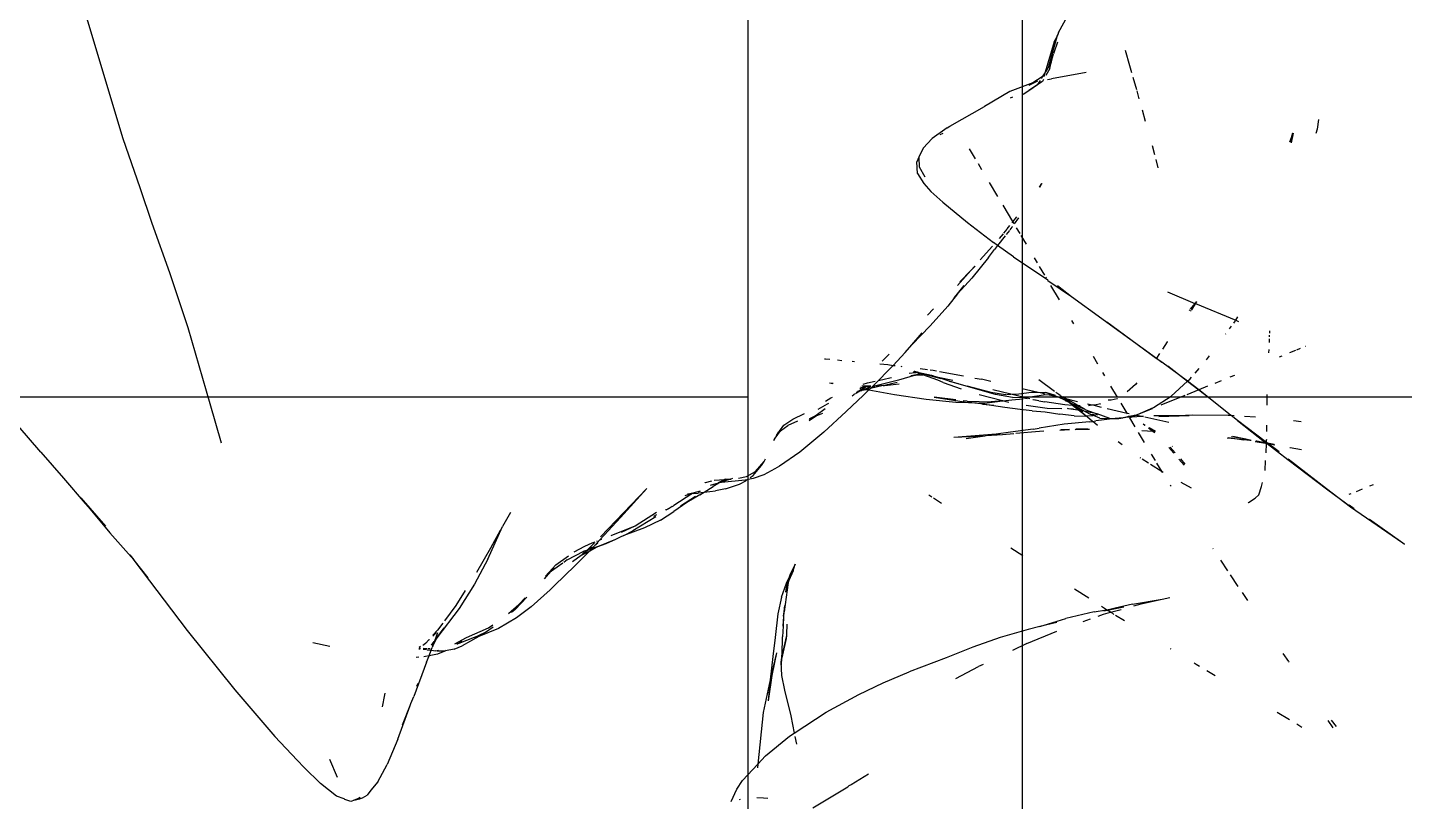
# Model space of a CAD drawing. Header units: millimetres. Extents: x -12551121 to 353735, y 112272 to 285506.
# Drawn here: x 99886.2 to 100136.7, y 177864 to 178004.7 of the extents above; entities that cross this region are included whole.
import ezdxf

# ---------------------------------------------------------------- set-up
doc = ezdxf.new("R2010")
doc.units = ezdxf.units.MM
doc.header["$MEASUREMENT"] = 0
doc.layers.add('+AT9-HATCH', color=8, linetype='Continuous')
doc.layers.add('+AT9_Hardscape', color=1, linetype='Continuous')

# ---------------------------------------------------------------- blocks, each defined once
blk = doc.blocks.new('cabana')
at = {"layer": '+AT9_Hardscape', "color": 1}
for p, q in [((-37.59, 842.04), (-32.03, 845.07)), ((-37.59, 842.04), (-43.07, 839)), ((-43.07, 839), (-48.39, 836.07)), ((-49.19, 835.61), (-54.52, 832.77)), ((-47.24, 836.64), (-53.19, 833.27)), ((-49.19, 835.61), (-53.19, 833.27)), ((-48.39, 836.07), (-49.19, 835.61)), ((-47.24, 836.64), (-48.39, 836.07)), ((-60.2, 829.52), (-54.52, 832.77)), ((-60.28, 829.48), (-74.79, 822.63)), ((-60.28, 829.48), (-63.97, 827.67)), ((-60.28, 829.48), (-60.2, 829.52)), ((-59.2, 830), (-60.2, 829.52)), ((-74.79, 822.63), (-87.16, 816.35)), ((42.22, 818), (15.18, 815.68)), ((-87.16, 816.35), (-96.96, 810.97)), ((5.79, 814.54), (-0.99, 813.69)), ((15.18, 815.68), (5.79, 814.54)), ((-10.44, 812.42), (-20.93, 811.22)), ((-0.99, 813.69), (-10.44, 812.42)), ((-96.96, 810.97), (-102, 807.91)), ((-35.28, 810.1), (-42.69, 809.57)), ((-28.05, 810.67), (-35.28, 810.1)), ((-20.93, 811.22), (-28.05, 810.67)), ((-107, 804.62), (-103.57, 806.93)), ((-102, 807.91), (-103.57, 806.93)), ((-109.89, 802.26), (-107, 804.62)), ((-110.66, 801.01), (-109.89, 802.26)), ((-103.04, 802.09), (-106.51, 801.39)), ((-111.34, 799.87), (-110.77, 800.89)), ((-111.25, 799.2), (-111.34, 799.87)), ((-111.25, 799.2), (-111.22, 799.33)), ((-111.22, 799.33), (-110.98, 798.07)), ((-110.77, 800.89), (-110.66, 801.01)), ((-83.02, 797.84), (-81.7, 800.75)), ((-82.98, 797.82), (-81.7, 800.75)), ((-111.28, 799.08), (-111.25, 799.2)), ((-111.25, 798.41), (-111.28, 799.08)), ((-111.17, 798.62), (-111.25, 799.2)), ((-111.25, 798.41), (-111.12, 797.67)), ((-110.98, 798.07), (-111.17, 798.62)), ((-111.12, 797.67), (-110.87, 796.78)), ((-110.12, 795.89), (-110.87, 796.78)), ((-108.87, 794.32), (-110.12, 795.89)), ((-108.87, 794.32), (-106.13, 792.04)), ((-102.01, 789.16), (-106.13, 792.04)), ((-95.73, 790.71), (-93.65, 789.88)), ((-93.65, 789.88), (-93.38, 789.74)), ((-102.01, 789.16), (-96.52, 785.76)), ((-99.65, 787.85), (-96.52, 785.76)), ((-96.52, 785.76), (-96.18, 785.55)), ((-96.18, 785.55), (-95.04, 784.77)), ((-89.39, 781.18), (-95.04, 784.77)), ((-93.3, 783.8), (-92.82, 783.48)), ((-88.23, 782.38), (-88.18, 782.89)), ((-86.71, 782.07), (-86.79, 781.83)), ((-86.62, 782.02), (-86.68, 781.78)), ((-86.41, 781.68), (-86.49, 781.95)), ((-89.39, 781.18), (-88.38, 780.5)), ((-88.38, 780.5), (-88.36, 781.17)), ((-88.38, 778.92), (-88.38, 780.5)), ((-88.38, 780.5), (-87.44, 779.92)), ((-88.36, 781.17), (-88.33, 781.45)), ((-87.44, 779.92), (-87.71, 779.1)), ((-87.2, 780.63), (-87.44, 779.92)), ((-87.44, 779.92), (-87, 779.68)), ((-86.98, 781.29), (-87.15, 780.76)), ((-86.99, 780.48), (-87.09, 780.02)), ((-86.73, 779.48), (-87, 779.68)), ((-86.8, 781.28), (-86.95, 780.65)), ((-85.63, 778.62), (-86.73, 779.48)), ((-86.73, 779.48), (-86.01, 779.05)), ((-86.57, 779.7), (-86.01, 779.05)), ((-86.2, 781.03), (-86.27, 781.25)), ((-86, 780.61), (-86.2, 781.03)), ((-85.55, 780), (-86, 780.61)), ((-85.51, 779.87), (-85.55, 780)), ((-85.51, 779.87), (-85.42, 779.82)), ((-88.1, 777.52), (-88.38, 778.92)), ((-88.13, 775.81), (-88.07, 777.42)), ((-88.1, 777.52), (-88.06, 777.81)), ((-88.07, 777.42), (-88.1, 777.52)), ((-88.02, 777.25), (-88.07, 777.42)), ((-88.06, 777.81), (-87.82, 778.91)), ((-87.82, 778.91), (-87.71, 779.1)), ((-87.71, 779.1), (-87.7, 778.64)), ((-86.01, 779.05), (-85.94, 779.01)), ((-85.94, 779.01), (-85.89, 778.95)), ((-85.89, 778.95), (-84.53, 778.1)), ((-85.89, 778.95), (-85.63, 778.62)), ((-85.45, 778.47), (-85.63, 778.62)), ((-85.45, 778.47), (-83.92, 776.79)), ((-81.05, 773.36), (-85.45, 778.47)), ((-85, 779.12), (-85.03, 779.13)), ((-84.51, 778.34), (-85, 779.12)), ((-84.13, 778.05), (-84.86, 779.05)), ((-83.08, 776.87), (-84.13, 778.05)), ((-88.13, 775.81), (-87.83, 774.24)), ((-86.79, 770.94), (-87.83, 774.24)), ((-87.28, 774.88), (-87.38, 775.13)), ((-87.26, 774.75), (-87.28, 774.88)), ((-87.05, 774.07), (-87.26, 774.75)), ((-86.81, 771.82), (-87.26, 774.75)), ((-87.21, 775.47), (-86.48, 773.13)), ((-80.42, 773.88), (-82.71, 776.45)), ((-86.81, 771.82), (-86.24, 769.6)), ((-86.48, 773.13), (-85.61, 768.91)), ((-77.29, 769.72), (-81.05, 773.36)), ((-78.07, 771.61), (-80.42, 773.88)), ((-86.12, 767.13), (-86.79, 770.94)), ((-86.24, 769.6), (-85.63, 768.02)), ((-73.34, 766.44), (-77.29, 769.72)), ((-84.88, 763.53), (-86.12, 767.13)), ((-85.61, 768.91), (-85.25, 767.98)), ((-71.5, 765.57), (-75.3, 768.93)), ((-83.79, 764.76), (-82.6, 762.6)), ((-83.32, 763.43), (-83.74, 764.23)), ((-73.34, 766.44), (-68.12, 762.61)), ((-68.7, 763.14), (-71.5, 765.57)), ((-83.46, 760.51), (-84.88, 763.53)), ((-83.32, 763.43), (-81.56, 760.88)), ((-82.6, 762.6), (-81.64, 761.23)), ((-68.68, 763.12), (-68.7, 763.14)), ((-68.07, 762.58), (-68.12, 762.61)), ((-65.89, 760.66), (-68.07, 762.58)), ((-81.15, 756.5), (-83.46, 760.51)), ((-78.95, 757.1), (-77.94, 755.67)), ((-78.53, 756.82), (-76.9, 754.51)), ((-80.61, 755.64), (-81.15, 756.5)), ((-77.74, 751.12), (-80.61, 755.64)), ((-77.94, 755.67), (-77.89, 755.57)), ((-77.89, 755.57), (-77.45, 754.93)), ((-76.85, 753.23), (-77.89, 755.57)), ((-76.9, 754.51), (-75.76, 751.97)), ((-76.45, 752.35), (-76.77, 753.04)), ((-76.45, 752.35), (-75.55, 749.05)), ((-75.71, 748.04), (-77.74, 751.12)), ((-76.19, 749.67), (-77.03, 751.46)), ((-76.17, 749.6), (-76.19, 749.67)), ((-75.98, 749.32), (-76.17, 749.6)), ((-76.17, 749.6), (-75.71, 748.04)), ((-75.49, 748.5), (-75.98, 749.32)), ((-75.43, 748.01), (-75.98, 749.32)), ((-75.29, 750.79), (-74.7, 748.66)), ((-75.71, 748.04), (-75.26, 746.5)), ((-75.38, 747.53), (-75.71, 748.04)), ((-75.49, 748.5), (-75.55, 749.05)), ((-74.46, 746.81), (-75.49, 748.5)), ((-75.43, 748.01), (-75.49, 748.5)), ((-75.12, 747.33), (-75.43, 748.01)), ((-75.38, 747.53), (-75.43, 748.01)), ((-75.34, 747.47), (-75.38, 747.53)), ((-75.26, 746.5), (-75.34, 747.47)), ((-74.92, 746.88), (-75.34, 747.47)), ((-74.64, 746.27), (-74.92, 746.88)), ((-74.12, 745.76), (-74.92, 746.88)), ((-74.7, 748.66), (-74.38, 747.25)), ((-74.38, 747.25), (-74.28, 746.66)), ((-75.25, 746.45), (-75.26, 746.5)), ((-74.61, 742.96), (-75.25, 746.45)), ((-75.07, 744.87), (-75.25, 746.45)), ((-74.61, 742.96), (-75.07, 744.87)), ((-74.22, 746.34), (-74.2, 746.21)), ((-74.12, 745.76), (-74.06, 745.4)), ((-70.93, 741.27), (-74.12, 745.76)), ((-66.74, 735.46), (-73.62, 745.53)), ((-74.39, 742.06), (-74.61, 742.96)), ((-74.25, 741.35), (-74.39, 742.06)), ((-73.74, 743.56), (-72.92, 738.92)), ((-73.56, 741.65), (-72.92, 738.92)), ((-73.66, 737.35), (-74.25, 741.35)), ((-74.25, 741.35), (-73.77, 739.57)), ((-72.09, 734.92), (-73.77, 739.57)), ((-66.74, 735.46), (-70.93, 741.27)), ((-72.87, 734.25), (-73.66, 737.35)), ((-72.92, 738.92), (-71.32, 734.64)), ((-72.87, 734.25), (-71.85, 731.56)), ((-71.76, 734.71), (-71.94, 735.34)), ((-125.61, 732.14), (-123.61, 730.69)), ((-71.24, 732.84), (-71.25, 732.94)), ((-71.24, 732.84), (-70.91, 731.65)), ((-70.91, 731.65), (-71.2, 732.46)), ((-70.91, 731.65), (-70.83, 731.35)), ((-125.57, 730.5), (-125.58, 730.65)), ((-123.61, 730.69), (-122.27, 729.36)), ((-119.97, 726.04), (-122.27, 729.36)), ((-70.73, 728.87), (-71.85, 731.56)), ((-69.99, 727.11), (-71.13, 730.12)), ((-70.73, 728.87), (-71.13, 730.12)), ((-70.79, 731.33), (-70.83, 731.35)), ((-69.35, 727.65), (-70.79, 731.33)), ((-126.21, 726.31), (-125.91, 727.48)), ((-69.87, 726.28), (-70.73, 728.87)), ((-69.99, 727.11), (-70.73, 728.87)), ((-69.39, 727.34), (-69.46, 726.52)), ((-69.41, 728.91), (-69.32, 727.88)), ((-69.39, 727.34), (-69.32, 727.57)), ((-69.32, 727.88), (-69.35, 727.65)), ((-69.32, 727.57), (-69.35, 727.65)), ((-69.32, 727.88), (-69.25, 728.44)), ((-69.32, 727.57), (-69.28, 727.48)), ((-69.21, 726.09), (-69.28, 727.48)), ((-69.2, 728.31), (-69.21, 726.09)), ((-126.44, 725.55), (-126.21, 726.31)), ((-119.97, 726.04), (-120.6, 726.24)), ((-118.77, 724.32), (-119.97, 726.04)), ((-110.94, 723.13), (-119.97, 726.04)), ((-118.77, 724.32), (-116.17, 719.35)), ((-69.87, 726.28), (-69.55, 725.43)), ((-69.55, 725.43), (-69.72, 723.35)), ((-69.46, 726.48), (-69.55, 725.43)), ((-69.55, 725.43), (-68.85, 723.61)), ((-67.87, 724.93), (-67.87, 724.86)), ((-67.86, 724.78), (-67.79, 723.62)), ((-105.4, 720.64), (-110.94, 723.13)), ((-104.68, 720.19), (-109.06, 721.81)), ((-105.4, 720.64), (-109.06, 721.81)), ((-69.75, 721.51), (-69.72, 723.35)), ((-68.95, 717.64), (-68.43, 721.95)), ((-68.46, 722.43), (-68.85, 723.61)), ((-68.43, 722.58), (-68.56, 724.06)), ((-68.46, 722.43), (-68.42, 722.54)), ((-68.39, 722.24), (-68.46, 722.43)), ((-68.42, 722.54), (-68.43, 722.58)), ((-68.43, 721.95), (-68.39, 722.24)), ((-68.05, 721.23), (-68.42, 722.54)), ((-68.05, 721.23), (-68.39, 722.24)), ((-68.2, 720.2), (-68.39, 722.24)), ((-67.77, 723.18), (-68.05, 721.23)), ((-116.17, 719.35), (-115.78, 718.37)), ((-104.41, 720.19), (-105.4, 720.64)), ((-101.36, 719.34), (-105.4, 720.64)), ((-100.84, 718.51), (-104.68, 720.19)), ((-100.84, 718.51), (-104.41, 720.19)), ((-98.04, 718.21), (-101.36, 719.34)), ((-69.75, 721.51), (-69.45, 718.79)), ((-68.2, 720.2), (-68.21, 720.16)), ((-68.17, 719.85), (-68.21, 720.16)), ((-68.03, 721.15), (-68.2, 720.2)), ((-68.03, 721.15), (-68.05, 721.23)), ((-129.8, 717.85), (-127.32, 710.84)), ((-116.38, 718.38), (-117.81, 718.4)), ((-115.78, 718.37), (-115.88, 718.38)), ((-112.56, 718.33), (-115.78, 718.37)), ((-115.78, 718.37), (-113.24, 711.91)), ((-107.76, 718.49), (-112.56, 718.33)), ((-105.05, 718.49), (-107.76, 718.49)), ((-102.59, 718.09), (-105.05, 718.49)), ((-103.14, 718.09), (-101.9, 717.77)), ((-102.26, 717.98), (-102.59, 718.09)), ((-101.45, 717.66), (-102.26, 717.98)), ((-101.9, 717.77), (-102.26, 717.98)), ((-98.66, 716.28), (-101.9, 717.77)), ((-101.9, 717.77), (-101.45, 717.66)), ((-101.35, 717.61), (-101.45, 717.66)), ((-98.12, 716.13), (-101.35, 717.61)), ((-101.35, 717.61), (-98.19, 716.85)), ((-96.33, 716.32), (-98.19, 716.85)), ((-93.93, 716.85), (-98.04, 718.21)), ((-91.14, 715.57), (-93.93, 716.85)), ((-69.45, 718.79), (-69.05, 717.58)), ((-69.05, 717.58), (-68.95, 717.33)), ((-68.95, 717.33), (-68.95, 717.64)), ((-68.93, 716.14), (-68.95, 717.33)), ((-68.95, 717.33), (-68.89, 717.2)), ((-68.65, 716.64), (-68.41, 716.07)), ((-68.33, 718.78), (-68.31, 717.3)), ((-68.31, 717.3), (-67.76, 715.46)), ((-98.12, 716.13), (-98.66, 716.28)), ((-97.93, 716.05), (-98.12, 716.13)), ((-96.14, 715.6), (-97.93, 716.05)), ((-94.59, 715.89), (-96.33, 716.32)), ((-96.33, 716.32), (-93.8, 715.61)), ((-94.59, 715.89), (-93.8, 715.61)), ((-93.8, 715.61), (-92.71, 715.3)), ((-88.78, 713.83), (-93.8, 715.61)), ((-91.14, 715.57), (-88.79, 714.12)), ((-89.65, 714.4), (-90.38, 714.67)), ((-88.78, 713.83), (-90.38, 714.67)), ((-88.23, 713.63), (-89.65, 714.4)), ((-88.79, 714.12), (-88.02, 713.55)), ((-68.7, 714.11), (-68.93, 716.14)), ((-68.03, 711.94), (-68.7, 714.11)), ((-68.41, 716.07), (-66.92, 714.17)), ((-67.76, 715.46), (-66.32, 713.6)), ((-66.92, 714.17), (-66.32, 713.6)), ((-113.24, 711.91), (-111.35, 705.45)), ((-88.4, 713.63), (-88.78, 713.83)), ((-88.23, 713.63), (-88.78, 713.83)), ((-86.88, 712.5), (-88.4, 713.63)), ((-88.02, 713.55), (-88.23, 713.63)), ((-87.5, 713.24), (-88.02, 713.55)), ((-85.74, 711.88), (-87.5, 713.24)), ((-86.88, 712.5), (-85.74, 711.88)), ((-67.74, 711.03), (-68.03, 711.94)), ((-66.32, 713.6), (-65.86, 713.25)), ((-127.2, 710.63), (-127.32, 710.84)), ((-127.09, 710.19), (-127.2, 710.63)), ((-125.86, 706.7), (-127.09, 710.19)), ((-65.97, 706.87), (-67.74, 711.03)), ((-62.96, 711.04), (-62.58, 710.75)), ((-62.81, 711), (-62.58, 710.75)), ((-62.15, 710.43), (-62.58, 710.75)), ((-62.58, 710.75), (-61.46, 709.53)), ((-62.15, 710.43), (-61.58, 709.84)), ((-61.58, 709.84), (-61.56, 709.77)), ((-61.56, 709.77), (-61.51, 709.72)), ((-61.51, 709.72), (-61.23, 709.29)), ((-61.51, 709.72), (-60.61, 708.74)), ((-61.51, 709.72), (-61.46, 709.53)), ((-61.46, 709.53), (-60.83, 708)), ((-61.46, 709.53), (-61.23, 709.29)), ((-63.32, 701.83), (-65.97, 706.87)), ((-60.37, 706.11), (-60.83, 708)), ((-60.61, 708.74), (-59.84, 706.88)), ((-59.84, 706.88), (-59.31, 704.6)), ((-111.35, 705.45), (-110.19, 700.65)), ((-60.46, 697.12), (-63.32, 701.83)), ((-60.72, 704.04), (-60.15, 702.59)), ((-60.22, 702.91), (-60.72, 704.04)), ((-60.44, 703.92), (-60.4, 703.88)), ((-60.09, 702.62), (-60.4, 703.88)), ((-60.4, 703.88), (-60.22, 702.91)), ((-60.22, 702.91), (-60.15, 702.59)), ((-60.09, 702.62), (-60.22, 702.91)), ((-60.15, 702.59), (-59.88, 701.33)), ((-60.15, 702.59), (-59.96, 702.11)), ((-59.96, 702.11), (-60.09, 702.62)), ((-59.25, 700.73), (-60.09, 702.62)), ((-59.05, 702), (-58.41, 700.11)), ((-110.19, 700.65), (-109.18, 695.63)), ((-58.41, 700.11), (-58.36, 699.88)), ((-57.88, 700.37), (-57.51, 699.33)), ((-57.51, 699.33), (-57.42, 698.97)), ((-60.46, 697.12), (-58.23, 693.38)), ((-54.73, 699.02), (-54.98, 698.41)), ((-54.73, 699.02), (-54.97, 698.39)), ((-50.98, 696.71), (-51.22, 695.96)), ((-50.32, 698.83), (-50.57, 698.03)), ((-50.27, 699.01), (-50.32, 698.83)), ((-108.04, 688.5), (-109.18, 695.63)), ((-57.93, 695.45), (-57.77, 695.13)), ((-57.69, 694.85), (-57.77, 695.13)), ((-57.61, 694.65), (-57.64, 694.68)), ((-57.33, 693.7), (-57.61, 694.65)), ((-57.61, 694.65), (-57.38, 694.06)), ((-57.48, 694.56), (-57.5, 694.61)), ((-57.43, 694.5), (-57.47, 694.53)), ((-57.43, 694.5), (-57.42, 694.37)), ((-57.42, 694.37), (-57.38, 694.06)), ((-57.32, 694.11), (-57.42, 694.37)), ((-57.38, 694.06), (-57.32, 693.92)), ((-57.32, 694.11), (-57.33, 694.36)), ((-57.32, 693.92), (-57.32, 694.11)), ((-57.05, 693.32), (-57.32, 694.11)), ((-51.77, 694.17), (-51.9, 693.77)), ((-57.49, 692.24), (-59.26, 687.88)), ((-57.49, 692.24), (-58.23, 693.38)), ((-57.29, 691.93), (-57.49, 692.24)), ((-57.3, 692.69), (-57.43, 692.38)), ((-57.32, 693.92), (-57.33, 693.7)), ((-57.33, 693.7), (-57.33, 693.53)), ((-57.33, 693.53), (-57.31, 693.47)), ((-57.32, 693.92), (-57.05, 693.32)), ((-57.31, 693.47), (-57.3, 692.69)), ((-57.26, 693.26), (-57.31, 693.47)), ((-57.22, 692.9), (-57.3, 692.69)), ((-57.3, 692.21), (-57.3, 692.69)), ((-57.26, 689.53), (-57.29, 691.93)), ((-57.1, 691.63), (-57.29, 691.93)), ((-57.22, 692.9), (-57.26, 693.26)), ((-57.07, 693.28), (-57.22, 692.9)), ((-57.13, 692), (-57.22, 692.9)), ((-57.06, 691.26), (-57.1, 691.63)), ((-57, 691.48), (-57.1, 691.63)), ((-57.05, 693.32), (-57.07, 693.28)), ((-57.07, 693.28), (-56.95, 692.99)), ((-56.86, 693.78), (-57.05, 693.32)), ((-57.02, 691.86), (-57.03, 692.12)), ((-57, 692.84), (-56.95, 692.99)), ((-56.84, 692.71), (-56.98, 691.81)), ((-56.95, 691.78), (-56.98, 691.81)), ((-56.95, 692.99), (-56.94, 693.02)), ((-56.95, 692.99), (-56.84, 692.71)), ((-56.94, 693.02), (-56.75, 693.64)), ((-56.72, 693.61), (-56.94, 693.02)), ((-56.93, 691.75), (-56.77, 692.53)), ((-56.76, 693.24), (-56.84, 692.71)), ((-56.84, 692.71), (-56.77, 692.53)), ((-56.77, 692.53), (-56.54, 693.38)), ((-56.27, 693.05), (-56.18, 692.22)), ((-56.18, 692.22), (-56.17, 690.8)), ((-57.29, 689.28), (-57.55, 686.65)), ((-57.26, 689.41), (-57.29, 689.28)), ((-57.22, 686.93), (-57.29, 689.28)), ((-57.26, 689.53), (-57.21, 689.89)), ((-57.26, 689.53), (-57.26, 689.41)), ((-57.21, 689.89), (-57.05, 691.13)), ((-57.06, 691.26), (-57.07, 691.19)), ((-57.05, 691.13), (-57.07, 691.19)), ((-57.06, 691.26), (-57.02, 691.35)), ((-57, 690.62), (-57.05, 691.13)), ((-57.02, 691.41), (-57, 691.48)), ((-57.02, 691.35), (-57.02, 691.41)), ((-56.16, 690.2), (-57, 691.48)), ((-57, 690.62), (-56.92, 689.81)), ((-56.89, 686.63), (-57, 690.62)), ((-56.16, 690.2), (-56.14, 688.07)), ((-54.82, 688.14), (-56.16, 690.2)), ((-53.28, 689.33), (-53.7, 687.95)), ((-112.13, 687.55), (-110.85, 683.07)), ((-107.15, 683.36), (-108.04, 688.5)), ((-59.26, 687.88), (-61.32, 682.38)), ((-56.63, 683.43), (-56.89, 686.63)), ((-56.14, 688.07), (-56.12, 687.73)), ((-54.03, 687.01), (-54.82, 688.14)), ((-54.03, 687.01), (-54.15, 686.65)), ((-53.7, 687.95), (-54.03, 687.01)), ((-52.17, 684.38), (-54.03, 687.01)), ((-52.7, 688.55), (-52.85, 688.8)), ((-52.7, 688.55), (-51.88, 687.31)), ((-80.42, 683.54), (-79.2, 684.78)), ((-78.96, 685.03), (-78.47, 685.52)), ((-56.52, 684.24), (-56.63, 683.43)), ((-56.52, 684.24), (-56.54, 682.52)), ((-56.02, 684.44), (-56.14, 683.27)), ((-54.49, 685.65), (-54.54, 685.52)), ((-52.17, 684.38), (-51.08, 682.94)), ((-110.62, 682.16), (-110.85, 683.07)), ((-106.49, 678.14), (-107.15, 683.36)), ((-61.32, 682.38), (-62.95, 677.24)), ((-58.34, 679.59), (-56.81, 682.07)), ((-57.77, 679.58), (-56.67, 682.01)), ((-56.52, 682.13), (-57.19, 680.56)), ((-57.06, 681.24), (-56.86, 681.7)), ((-56.86, 681.7), (-56.67, 682.01)), ((-56.85, 681.82), (-56.86, 681.7)), ((-56.55, 682.42), (-56.85, 681.82)), ((-56.81, 682.07), (-56.85, 681.82)), ((-56.63, 683.43), (-56.81, 682.07)), ((-56.81, 682.07), (-56.55, 682.42)), ((-56.67, 682.01), (-56.54, 682.23)), ((-56.54, 682.52), (-56.63, 683.43)), ((-56.56, 682.49), (-56.54, 682.52)), ((-56.54, 682.45), (-56.56, 682.49)), ((-56.55, 682.42), (-56.54, 682.45)), ((-56.54, 682.3), (-56.55, 682.42)), ((-56.54, 682.3), (-56.17, 682.95)), ((-56.54, 682.52), (-56.37, 682.79)), ((-56.54, 682.3), (-56.37, 682.79)), ((-56.54, 682.45), (-56.54, 682.52)), ((-56.54, 682.23), (-56.54, 682.3)), ((-56.17, 682.95), (-56.51, 682.15)), ((-56.37, 682.79), (-56.15, 683.15)), ((-56.17, 682.98), (-55.92, 683.45)), ((-56.15, 683.15), (-56.17, 682.98)), ((-56.17, 682.98), (-56.17, 682.95)), ((-56.15, 683.15), (-55.92, 683.45)), ((-56.14, 683.27), (-56.15, 683.15)), ((-55.94, 683.61), (-56.14, 683.27)), ((-55.63, 682.32), (-56.07, 681.04)), ((-55.94, 683.66), (-55.94, 683.61)), ((-55.92, 683.45), (-55.93, 683.51)), ((-48.37, 678.92), (-51.08, 682.94)), ((-51.08, 682.94), (-49.31, 680.62)), ((-61.24, 680.91), (-63.48, 674.99)), ((-62.51, 677.14), (-61.24, 680.91)), ((-58.98, 676.93), (-57.86, 679.46)), ((-58.93, 678.73), (-58.34, 679.59)), ((-58.93, 677.65), (-57.86, 679.46)), ((-56.84, 679.01), (-58.55, 674.88)), ((-58.24, 678.97), (-57.06, 681.24)), ((-57.86, 679.46), (-57.77, 679.58)), ((-57.77, 679.58), (-57.06, 681.24)), ((-57.19, 680.56), (-57.77, 679.58)), ((-56.41, 680.05), (-56.64, 679.5)), ((-56.23, 680.58), (-56.41, 680.05)), ((-106.08, 672.85), (-106.49, 678.14)), ((-70.16, 671.25), (-69.17, 678.91)), ((-70.05, 673.35), (-69.84, 676.75)), ((-69.89, 674.52), (-69.17, 678.91)), ((-62.95, 677.24), (-63.48, 674.99)), ((-58.93, 678.73), (-60.74, 675.8)), ((-59.83, 675.96), (-58.93, 677.65)), ((-58.93, 677.65), (-59.69, 676.12)), ((-48.37, 678.92), (-45.54, 675.08)), ((-46.37, 679), (-45.5, 677.71)), ((-108.54, 673.61), (-109.23, 676.43)), ((-70.05, 673.35), (-69.89, 674.52)), ((-63.18, 675.17), (-64.21, 670.94)), ((-63.5, 674.93), (-64.16, 672.14)), ((-64.15, 672.85), (-63.5, 674.93)), ((-63.48, 674.99), (-63.5, 674.93)), ((-63.18, 675.17), (-62.95, 675.84)), ((-63.03, 669.89), (-59.83, 675.96)), ((-60.42, 674.65), (-62.44, 670.6)), ((-43.73, 672.88), (-45.54, 675.08)), ((-22.79, 674.76), (-24.52, 673.8)), ((-20.78, 675.48), (-22.79, 674.76)), ((-19.66, 674.93), (-21.65, 674.3)), ((-20.78, 675.48), (-18.68, 675.19)), ((-18.06, 674.66), (-19.66, 674.93)), ((-18.06, 674.72), (-18.68, 675.19)), ((-18.06, 674.66), (-18.47, 674.95)), ((-18.06, 674.66), (-18.06, 674.72)), ((-17.92, 674.64), (-18.06, 674.66)), ((-16.48, 673.56), (-17.92, 674.64)), ((-17.92, 674.64), (-17.9, 674.55)), ((-108.54, 673.61), (-107.45, 667.79)), ((-106.02, 670.66), (-106.08, 672.85)), ((-92.78, 671.05), (-90.96, 672.9)), ((-70.48, 670.16), (-70.08, 673.1)), ((-70.16, 671.25), (-70.09, 672.65)), ((-70.09, 672.65), (-70.08, 673.1)), ((-70.08, 673.1), (-70.05, 673.35)), ((-65.72, 668.71), (-64.26, 672.57)), ((-64.26, 672.57), (-64.89, 670.57)), ((-64.43, 668.89), (-62.47, 672.8)), ((-64.16, 672.14), (-64.43, 668.89)), ((-64.26, 672.57), (-64.15, 672.85)), ((-60.56, 670.23), (-59.82, 671.8)), ((-59.36, 672.92), (-59.82, 671.8)), ((-44.28, 673.62), (-43.73, 672.88)), ((-43.73, 672.88), (-42.49, 671.36)), ((-41.46, 669.75), (-43.73, 672.88)), ((-42.24, 672.57), (-42.21, 672.54)), ((-40.05, 669.61), (-42.21, 672.54)), ((-41.66, 672), (-40.05, 669.61)), ((-26.84, 672.08), (-31.39, 668.43)), ((-26.84, 672.08), (-24.52, 673.8)), ((-16.48, 673.56), (-15.14, 671.58)), ((-13.8, 668.53), (-15.14, 671.58)), ((-106.02, 670.66), (-105.57, 665.72)), ((-105.93, 667.5), (-106.02, 670.66)), ((-70.73, 668.05), (-70.48, 670.16)), ((-70.3, 668.59), (-70.16, 671.25)), ((-70.25, 670.59), (-70.16, 671.25)), ((-64.43, 668.89), (-64.21, 670.94)), ((-64.2, 666.97), (-63.03, 669.89)), ((-63.57, 667.14), (-62.13, 670.19)), ((-62.44, 670.6), (-63.4, 668.11)), ((-38.41, 666.01), (-41.46, 669.75)), ((-39.49, 668.85), (-40.05, 669.61)), ((-40.05, 669.61), (-39.45, 668.71)), ((-14.74, 669.98), (-14.58, 669.44)), ((-71.28, 663.45), (-70.77, 667.73)), ((-70.61, 664.48), (-70.3, 668.59)), ((-66.66, 666.02), (-65.72, 668.71)), ((-64.96, 667.77), (-64.75, 668.25)), ((-64.64, 667.17), (-64.83, 665.09)), ((-64.75, 668.25), (-64.48, 668.78)), ((-64.48, 668.78), (-64.64, 667.17)), ((-64.54, 665.09), (-63.57, 667.14)), ((-64.2, 666.97), (-64.54, 665.09)), ((-64.43, 668.89), (-64.48, 668.78)), ((-63.57, 667.14), (-63.81, 665.71)), ((-63.43, 667.93), (-63.57, 667.14)), ((-63.4, 668.11), (-63.42, 668.01)), ((-39.49, 668.85), (-39.46, 668.74)), ((-36.53, 664.84), (-38.54, 667.56)), ((-31.39, 668.43), (-35.95, 664.56)), ((-13.8, 668.53), (-13.61, 668)), ((-13.61, 668), (-11.4, 661.05)), ((-105.41, 660.4), (-105.57, 665.72)), ((-70.61, 664.48), (-70.69, 663.36)), ((-67.32, 663.97), (-68.02, 661.67)), ((-66.13, 664.79), (-67.42, 661.16)), ((-67.32, 663.97), (-66.66, 666.02)), ((-65.09, 663.91), (-64.54, 665.09)), ((-64.98, 664.4), (-64.55, 665.46)), ((-64.54, 665.09), (-64.77, 663.78)), ((-63, 664.89), (-64.23, 662.19)), ((-63.81, 665.71), (-63.96, 663.34)), ((-38.41, 666.01), (-37.19, 664.63)), ((-36.61, 663.94), (-37.19, 664.63)), ((-36.61, 663.94), (-35.95, 664.56)), ((-22.54, 663.88), (-21.34, 664.3)), ((-20.34, 664.64), (-18.38, 665.31)), ((-106.72, 662.76), (-106.53, 661.35)), ((-102.8, 660.9), (-100.63, 663.09)), ((-71.4, 662.66), (-71.28, 663.45)), ((-70.92, 658.77), (-70.69, 663.36)), ((-68.02, 661.67), (-68.96, 659.15)), ((-65.81, 662.37), (-66.22, 661.39)), ((-65.8, 662.41), (-65.81, 662.37)), ((-65.8, 662.41), (-65.39, 663.4)), ((-65.8, 662.41), (-65.4, 663.26)), ((-64.77, 663.78), (-64.88, 661.35)), ((-64.51, 661.57), (-64.76, 661.04)), ((-64.71, 659.27), (-62.09, 661.59)), ((-64.23, 662.19), (-64.55, 660.82)), ((-64.23, 662.19), (-64.51, 661.57)), ((-63.96, 663.34), (-64.23, 662.19)), ((-39.2, 661.49), (-44.62, 656.3)), ((-39.2, 661.49), (-36.61, 663.94)), ((-35.15, 662.19), (-36.61, 663.94)), ((-34.71, 662.51), (-35.41, 663.37)), ((-34.36, 661.26), (-34.98, 661.99)), ((-34.05, 661.7), (-34.64, 662.43)), ((-33.49, 661.03), (-34, 661.65)), ((-27.89, 662.05), (-25.12, 663)), ((-106.33, 659.87), (-106.2, 658.86)), ((-105.41, 660.4), (-105.5, 658.15)), ((-72.1, 658.01), (-71.84, 659.75)), ((-72.1, 658.01), (-71.78, 659.54)), ((-72.04, 658.01), (-71.78, 659.54)), ((-71.78, 659.54), (-71.79, 659.59)), ((-69.81, 656.67), (-68.96, 659.15)), ((-67.42, 661.16), (-68.03, 658.57)), ((-67.51, 657.93), (-66.22, 661.39)), ((-65.72, 658.99), (-66.31, 658.08)), ((-65.72, 658.99), (-66.23, 657.92)), ((-65.24, 660.04), (-65.72, 658.99)), ((-65.36, 659.56), (-65.72, 658.99)), ((-65.46, 659.22), (-64.55, 660.82)), ((-65.46, 659.22), (-65.36, 659.56)), ((-65.41, 658.6), (-64.94, 659.07)), ((-65.41, 658.6), (-64.94, 659.04)), ((-64.55, 660.82), (-65.36, 659.56)), ((-65.36, 659.56), (-65.24, 660.04)), ((-65.24, 660.04), (-64.88, 661.35)), ((-65.09, 660.34), (-65.24, 660.04)), ((-37.47, 658.76), (-35.68, 659.37)), ((-35.34, 659.49), (-34.16, 659.89)), ((-33.9, 660.71), (-34.29, 661.18)), ((-33.77, 660.56), (-33.9, 660.71)), ((-32.45, 659.14), (-33.37, 660.14)), ((-33.35, 660.17), (-32.92, 660.32)), ((-32.92, 660.32), (-33.09, 660.53)), ((-32.92, 660.32), (-29.64, 661.44)), ((-32.23, 659.48), (-32.92, 660.32)), ((-9.65, 655.99), (-11.4, 661.05)), ((-108.17, 655.35), (-106.86, 656.75)), ((-106.63, 657), (-106.44, 657.2)), ((-106.44, 657.2), (-106.12, 657.53)), ((-106.2, 658.86), (-106.12, 657.53)), ((-106.12, 657.53), (-105.6, 658.05)), ((-106.12, 657.53), (-105.99, 655.51)), ((-105.6, 658.05), (-105.63, 654.95)), ((-105.57, 656.54), (-105.63, 654.95)), ((-105.62, 658.66), (-105.6, 658.05)), ((-105.6, 658.05), (-105.5, 658.15)), ((-105.57, 656.54), (-105.6, 658.05)), ((-105.5, 658.15), (-105.57, 656.54)), ((-105.49, 653.32), (-105.57, 656.54)), ((-105.5, 658.15), (-104.75, 658.91)), ((-72.79, 654.46), (-72.27, 656.94)), ((-72.6, 654.77), (-72.25, 656.82)), ((-72.27, 656.94), (-72.29, 657.03)), ((-72.25, 656.82), (-72.27, 656.94)), ((-71.41, 654.17), (-70.92, 658.77)), ((-69.81, 656.67), (-70.28, 654.64)), ((-68.93, 655.68), (-67.86, 656.57)), ((-68.3, 657.41), (-68.87, 655.8)), ((-68.3, 657.41), (-68.52, 656.5)), ((-68.29, 657.47), (-68.3, 657.41)), ((-68.29, 657.47), (-68.24, 657.58)), ((-68.12, 655.54), (-66.41, 657.53)), ((-67.34, 656.86), (-68.03, 655.88)), ((-67.7, 656.52), (-67.92, 656.32)), ((-67.89, 656.42), (-67.86, 656.57)), ((-67.89, 656.42), (-67.7, 656.52)), ((-67.86, 656.57), (-67.51, 657.93)), ((-67.86, 656.57), (-67.11, 657.18)), ((-67.54, 656.71), (-67.7, 656.52)), ((-67.54, 656.71), (-67.34, 656.86)), ((-66.41, 657.53), (-67.36, 655.52)), ((-67.34, 656.86), (-67.3, 656.92)), ((-67.3, 656.92), (-67.24, 656.94)), ((-67.24, 656.94), (-66.28, 657.81)), ((-67.24, 656.94), (-66.37, 657.63)), ((-67.11, 657.18), (-67.24, 656.94)), ((-67.09, 657.2), (-67.11, 657.18)), ((-66.31, 658.08), (-67.09, 657.2)), ((-67.09, 657.2), (-66.28, 657.81)), ((-66.73, 657.72), (-67.09, 657.2)), ((-66.37, 657.63), (-66.41, 657.53)), ((-66.28, 657.81), (-66.37, 657.63)), ((-66.37, 657.63), (-66.25, 657.72)), ((-66.28, 657.81), (-66.23, 657.92)), ((-66.25, 657.72), (-65.78, 658.27)), ((-66.25, 657.72), (-66.01, 657.91)), ((-66.23, 657.92), (-66.06, 658.06)), ((-66.06, 658.06), (-65.78, 658.27)), ((-65.78, 658.27), (-65.74, 658.35)), ((-65.74, 658.35), (-65.69, 658.37)), ((-65.69, 658.37), (-65.67, 658.39)), ((-65.67, 658.39), (-65.41, 658.6)), ((-44.18, 656.45), (-44.03, 656.5)), ((-43.65, 656.64), (-41.93, 657.23)), ((-41.18, 657.48), (-40.19, 657.82)), ((-71.46, 653.61), (-70.56, 654.32)), ((-71.41, 654.17), (-71.46, 653.61)), ((-70.56, 654.32), (-70.3, 654.5)), ((-70.48, 653.4), (-70.3, 654.5)), ((-70.32, 652.5), (-69.43, 654.54)), ((-69.33, 654.06), (-70.32, 652.5)), ((-70.3, 654.53), (-68.93, 655.68)), ((-70.3, 654.53), (-68.99, 655.54)), ((-70.3, 654.53), (-70.28, 654.64)), ((-70.3, 654.5), (-70.3, 654.53)), ((-69.43, 654.54), (-70.1, 653.75)), ((-68.55, 655.57), (-69.43, 654.54)), ((-69.43, 654.95), (-69.12, 655.24)), ((-69.43, 654.54), (-69.12, 655.24)), ((-69.07, 654.44), (-69.33, 654.06)), ((-69.12, 655.24), (-67.94, 656.26)), ((-69.12, 655.24), (-68.99, 655.54)), ((-69.01, 654.51), (-69.07, 654.44)), ((-68.03, 655.88), (-69.01, 654.51)), ((-69.01, 654.51), (-68.12, 655.54)), ((-68.99, 655.54), (-68.97, 655.57)), ((-68.97, 655.57), (-67.89, 656.42)), ((-68.97, 655.57), (-68.93, 655.68)), ((-68.93, 655.68), (-68.87, 655.8)), ((-67.94, 656.26), (-68.55, 655.57)), ((-68.21, 655.2), (-68.12, 655.54)), ((-68.12, 655.54), (-68.03, 655.88)), ((-68.03, 655.88), (-67.94, 656.26)), ((-67.92, 656.32), (-67.94, 656.26)), ((-67.89, 656.42), (-67.92, 656.32)), ((-48.58, 654.94), (-45.72, 655.92)), ((-44.71, 656.27), (-48.43, 652.65)), ((-45.99, 654.78), (-48.43, 652.65)), ((-44.71, 656.27), (-44.62, 656.3)), ((-27.79, 654.23), (-27.22, 653.71)), ((-27.77, 654.3), (-27.22, 653.71)), ((-10.75, 655.71), (-10.85, 656.15)), ((-8.99, 651.57), (-9.65, 655.99)), ((-105.85, 653.14), (-105.76, 651.77)), ((-105.76, 651.77), (-105.74, 647.85)), ((-105.49, 653.32), (-105.74, 647.85)), ((-72.41, 652.86), (-71.85, 653.27)), ((-71.85, 653.27), (-71.59, 653.51)), ((-71.85, 653.27), (-71.58, 653.48)), ((-71.81, 649.45), (-71.48, 652.99)), ((-71.6, 650.43), (-70.32, 652.5)), ((-71.46, 653.61), (-71.48, 652.99)), ((-71.18, 652.19), (-71.43, 651.18)), ((-71.18, 652.19), (-70.48, 653.19)), ((-70.1, 653.75), (-70.5, 652.45)), ((-70.5, 652.45), (-70.48, 653.19)), ((-70.48, 653.19), (-70.1, 653.75)), ((-70.48, 653.19), (-70.48, 653.4)), ((-68.53, 652.93), (-69.23, 651.53)), ((-68.68, 651.59), (-68.66, 651.52)), ((-68.53, 652.93), (-68.58, 652.55)), ((-68.58, 652.55), (-68.56, 651.51)), ((-68.56, 652.97), (-68.51, 653.06)), ((-68.56, 652.97), (-68.53, 652.93)), ((-68.15, 653.83), (-68.51, 653.06)), ((-68.43, 653.73), (-68.51, 653.06)), ((-68.51, 653.7), (-68.51, 653.06)), ((-48.43, 652.65), (-53.49, 648.09)), ((-53.41, 653.28), (-52.73, 653.52)), ((-27.22, 653.71), (-27.22, 653.65)), ((-10.66, 653.74), (-10.2, 652.58)), ((-9.12, 649.82), (-10.2, 652.58)), ((-10.2, 652.58), (-9.44, 650.79)), ((-8.86, 650.69), (-9.3, 652.36)), ((-8.99, 651.57), (-9.3, 652.36)), ((-8.86, 650.69), (-8.99, 651.57)), ((-8.27, 649.7), (-8.99, 651.57)), ((-76.73, 649.2), (-76.06, 649.77)), ((-71.81, 649.45), (-71.96, 648.8)), ((-71.95, 648.01), (-71.81, 649.45)), ((-71.6, 650.43), (-71.81, 649.45)), ((-71.69, 650.28), (-71.6, 650.43)), ((-71.43, 651.18), (-71.6, 650.43)), ((-69.71, 650.51), (-71.29, 647.14)), ((-68.4, 649.47), (-68.25, 649.99)), ((-68.36, 648.38), (-68.4, 649.47)), ((-68.09, 648.24), (-65.9, 649)), ((-63.83, 649.71), (-63.15, 649.94)), ((-61.51, 650.5), (-59.97, 651.03)), ((-8.84, 650.2), (-9.44, 650.79)), ((-8.8, 649.54), (-9.12, 649.82)), ((-8.27, 649.7), (-8.55, 649.92)), ((-7.66, 649.05), (-8.27, 649.7)), ((-8.25, 649.37), (-7.49, 648.89)), ((-7.66, 649.05), (-8.25, 649.37)), ((-7.09, 648.01), (-8.17, 648.97)), ((-7.55, 649), (-7.66, 649.05)), ((-2.48, 646.24), (-7.55, 649)), ((-7.49, 648.89), (-7.55, 649)), ((-114.96, 648.11), (-114.88, 648.21)), ((-105.74, 647.85), (-105.74, 647.83)), ((-105.74, 647.83), (-105.72, 646.4)), ((-79.83, 646.39), (-79.72, 646.5)), ((-74.01, 646.21), (-72.25, 646.82)), ((-72.25, 646.82), (-72.1, 646.87)), ((-72.17, 646.41), (-72.25, 646.82)), ((-72.17, 646.41), (-72.1, 646.87)), ((-72.1, 646.87), (-71.98, 647.7)), ((-72.1, 646.87), (-71.93, 646.92)), ((-71.98, 647.7), (-71.95, 648.01)), ((-71.98, 647.7), (-71.93, 646.92)), ((-71.96, 648.8), (-71.95, 648.01)), ((-71.93, 646.92), (-71.8, 646.97)), ((-71.93, 646.92), (-71.92, 645.81)), ((-71.48, 647.08), (-71.29, 647.14)), ((-71.29, 647.14), (-71.46, 646.79)), ((-71.29, 647.14), (-69.29, 647.83)), ((-68.33, 648.29), (-68.36, 648.38)), ((-62.65, 639.9), (-54.32, 647.35)), ((-54.32, 647.35), (-62.62, 639.86)), ((-53.49, 648.09), (-54.32, 647.35)), ((-9.14, 641.67), (-8.97, 648.1)), ((-8.96, 648.85), (-8.97, 648.1)), ((-6.62, 648.09), (-7.49, 648.89)), ((-7.09, 648.01), (-6.07, 647.56)), ((-6.07, 647.56), (-6.62, 648.09)), ((-6.62, 648.09), (-1.63, 645.51)), ((-6.07, 647.56), (-4.58, 646.8)), ((-4.47, 646.74), (-4.58, 646.8)), ((-4.43, 646.72), (-4.47, 646.74)), ((-2.66, 645.65), (-4.43, 646.72)), ((-119.08, 643.71), (-118.61, 644.23)), ((-118.61, 644.23), (-118.29, 644.57)), ((-83.05, 643.11), (-81.31, 644.88)), ((-81.01, 645.19), (-80.02, 646.19)), ((-80.79, 643.88), (-79.48, 644.33)), ((-77.2, 645.12), (-75.15, 645.82)), ((-75.53, 643.16), (-75.01, 645.18)), ((-74.49, 640.06), (-72.68, 644.13)), ((-73.79, 644.7), (-74.12, 644.41)), ((-73.79, 644.7), (-74.12, 644.34)), ((-72.54, 644.43), (-72.45, 644.65)), ((-72.49, 644.34), (-72.45, 644.65)), ((-72.45, 644.65), (-72.17, 646.41)), ((-72.45, 644.65), (-72.07, 645.48)), ((-72.02, 645.58), (-72.17, 646.41)), ((-72.02, 645.58), (-72.07, 645.48)), ((-71.92, 645.81), (-72.02, 645.58)), ((-71.47, 642.52), (-72.02, 645.58)), ((-71.87, 645.91), (-71.92, 645.81)), ((-71.92, 645.81), (-71.91, 645.34)), ((-71.91, 645.34), (-71.25, 642.23)), ((-66.53, 644.59), (-67.53, 646.34)), ((-66.29, 644.27), (-66.53, 644.59)), ((-2.48, 646.24), (-1.63, 645.51)), ((-1.63, 645.51), (-1.59, 645.49)), ((-0.95, 645.13), (-1.59, 645.49)), ((-1.59, 645.49), (-1.32, 645.24)), ((-0.95, 645.13), (5.3, 639.7)), ((-121.33, 641.27), (-120.16, 642.55)), ((-85.91, 642.04), (-85.7, 642.13)), ((-83.24, 642.91), (-83.05, 643.11)), ((-83.24, 643.04), (-83.05, 643.11)), ((-83.05, 643.11), (-81.32, 643.7)), ((-75.53, 643.16), (-75.8, 642.92)), ((-75.62, 642.81), (-75.53, 643.16)), ((-74.67, 643.74), (-75.56, 642.78)), ((-74.71, 643.89), (-75.53, 643.16)), ((-74.08, 636.19), (-73.11, 641.61)), ((-73.67, 638.14), (-72.84, 642.1)), ((-73.67, 638.14), (-73.11, 641.61)), ((-72.84, 642.1), (-72.78, 642.45)), ((-71.25, 642.23), (-69.9, 638.63)), ((-87.05, 638.47), (-85.66, 640.12)), ((-82.67, 638.92), (-81.42, 639.62)), ((-81.44, 639.34), (-82.52, 638.73)), ((-80.18, 640.32), (-78.99, 640.98)), ((-78.93, 640.74), (-80.14, 640.06)), ((-78.97, 641), (-78.99, 640.98)), ((-78.95, 640.31), (-78.87, 640.35)), ((-70.32, 636.18), (-71.16, 640.84)), ((-67.86, 635.18), (-63.55, 639.03)), ((-63.55, 639.03), (-62.65, 639.9)), ((-62.62, 639.86), (-63.55, 639.03)), ((-62.62, 639.86), (-62.65, 639.9)), ((-61.89, 639.12), (-62.62, 639.86)), ((-98.68, 636.88), (-98.62, 636.91)), ((-74.09, 635.58), (-73.67, 638.14)), ((-74.08, 636.19), (-73.67, 638.14)), ((-69.9, 638.63), (-67.86, 635.18)), ((-64.41, 638.13), (-67.86, 635.18)), ((-60.11, 637.32), (-61.24, 638.47)), ((-60.11, 637.32), (-60.06, 637.27)), ((-106.29, 633.81), (-103.96, 634.75)), ((-103.16, 635.07), (-100.99, 635.95)), ((-75.48, 629.24), (-74.09, 635.58)), ((-69.83, 633.52), (-70.25, 635.83)), ((-67.86, 635.18), (-69.83, 633.49)), ((-69.83, 633.52), (-67.86, 635.18)), ((-67.86, 635.18), (-67.54, 634.64)), ((-67.54, 634.64), (-67.29, 634.31)), ((-51.24, 635.42), (-54.29, 630.96)), ((-131.98, 629.68), (-130.2, 631.61)), ((-109.16, 632.65), (-107.51, 633.31)), ((-75.16, 629.1), (-69.83, 633.52)), ((-69.83, 633.49), (-71.32, 632.22)), ((-69.83, 633.49), (-69.83, 633.52)), ((-69.52, 631.81), (-69.83, 633.49)), ((-66.7, 633.53), (-66.05, 632.66)), ((-55.39, 631.91), (-55.49, 632.01)), ((-55.26, 632.1), (-55.37, 632.23)), ((-54.37, 630.94), (-55.3, 631.83)), ((-55.3, 631.83), (-54.39, 630.91)), ((-54.33, 631), (-55.17, 631.99)), ((-28.79, 632.4), (-27.21, 632.49)), ((-26.33, 632.55), (-24.67, 632.64)), ((-20.06, 632.92), (-17.97, 633.06)), ((-15.81, 633.21), (-14.33, 633.31)), ((-14.09, 633.33), (-11.79, 633.48)), ((-10.9, 633.54), (-9.57, 633.64)), ((-9.57, 633.64), (-6.7, 633.88)), ((-91.75, 628.86), (-91.76, 628.93)), ((-79.46, 630.06), (-80.7, 626.28)), ((-80.5, 627.35), (-79.46, 630.06)), ((-80.39, 626.95), (-79.41, 629.39)), ((-80.39, 626.95), (-79.39, 629.15)), ((-79.47, 630.2), (-79.46, 630.06)), ((-79.41, 629.39), (-79.41, 629.43)), ((-75.61, 628.75), (-75.48, 629.24)), ((-75.61, 628.75), (-75.16, 629.1)), ((-69.04, 629.17), (-69.27, 630.42)), ((-64.18, 630.38), (-64.75, 631.04)), ((-54.35, 630.87), (-58.83, 624.31)), ((-54.33, 630.9), (-54.35, 630.87)), ((-54.35, 630.87), (-54.06, 630.57)), ((-54.29, 630.96), (-54.33, 630.9)), ((-54.03, 630.62), (-54.33, 630.9)), ((-54.03, 630.62), (-54.29, 630.96)), ((-133.76, 627.74), (-133.01, 628.55)), ((-121.69, 627.58), (-121.61, 627.62)), ((-121.57, 627.63), (-119.9, 628.31)), ((-91.75, 628.86), (-91.22, 627.53)), ((-91.22, 627.53), (-90.75, 626.73)), ((-90.75, 626.73), (-89.39, 625.94)), ((-76.76, 627.74), (-81.82, 623.46)), ((-81.73, 623.4), (-76.76, 627.74)), ((-80.7, 626.28), (-80.39, 626.95)), ((-76.76, 627.74), (-75.63, 628.69)), ((-75.78, 628.14), (-75.63, 628.69)), ((-75.63, 628.69), (-75.61, 628.75)), ((-68.58, 626.62), (-68.73, 627.48)), ((-60.95, 626.64), (-60.9, 626.58)), ((-89.39, 625.94), (-88.72, 625.61)), ((-86.64, 624.69), (-84.89, 624.24)), ((-83.54, 623.88), (-81.91, 623.45)), ((-81.85, 623.6), (-81.2, 625.41)), ((-81.82, 623.46), (-81.15, 625.07)), ((-81.15, 625.07), (-81.07, 625.26)), ((-80.72, 626.22), (-80.75, 626.04)), ((-80.72, 626.22), (-80.7, 626.28)), ((-76.81, 624.4), (-76.28, 626.34)), ((-60.15, 625.74), (-59.74, 625.28)), ((-59.26, 624.74), (-59.13, 624.58)), ((-59.13, 624.58), (-58.93, 624.4)), ((-58.83, 624.31), (-59.13, 623.86)), ((-58.83, 624.31), (-58.27, 623.79)), ((-135.01, 622.2), (-133.53, 622.8)), ((-134.88, 621.54), (-133.59, 622.19)), ((-81.95, 623.34), (-85.58, 620.27)), ((-83.89, 621.52), (-82.04, 623.13)), ((-82.5, 621.99), (-82.04, 623.13)), ((-82.37, 622.13), (-81.9, 623.25)), ((-82.04, 623.13), (-81.95, 623.34)), ((-82.04, 623.13), (-81.9, 623.25)), ((-81.95, 623.34), (-81.91, 623.45)), ((-81.83, 623.43), (-81.95, 623.34)), ((-81.91, 623.45), (-81.85, 623.6)), ((-81.91, 623.45), (-81.83, 623.43)), ((-81.9, 623.25), (-81.83, 623.43)), ((-81.9, 623.25), (-81.73, 623.4)), ((-81.83, 623.43), (-81.82, 623.46)), ((-81.83, 623.43), (-81.73, 623.4)), ((-81.73, 623.4), (-81.34, 623.3)), ((-81.34, 623.3), (-81.13, 623.25)), ((-79.81, 622.96), (-78.65, 622.7)), ((-75.11, 621.91), (-73.23, 621.49)), ((-85.58, 620.27), (-92.2, 614.44)), ((-92.2, 614.44), (-85.51, 620.19)), ((-84.32, 617.44), (-83.54, 619.4)), ((-83.54, 619.4), (-83.48, 619.45)), ((-65.84, 619.62), (-65.25, 619.47)), ((-64.07, 619.17), (-63.41, 619)), ((-63.07, 618.91), (-62.74, 618.83)), ((-79.33, 616.43), (-78.88, 617.79)), ((-66.91, 617.46), (-67, 617.95)), ((-62.4, 618.74), (-61.96, 618.63)), ((-92.2, 614.44), (-96.7, 610.47)), ((-96.36, 610.87), (-92.2, 614.44)), ((-66.43, 614.78), (-66.64, 615.95)), ((-66.27, 613.9), (-66.4, 614.64)), ((-66.08, 612.89), (-66.1, 612.96)), ((-104.76, 602.91), (-96.36, 610.87)), ((-96.8, 610.27), (-95.98, 611.03)), ((-94.05, 610.62), (-93.99, 610.25)), ((-93.8, 609.2), (-93.58, 608.04)), ((-104.76, 602.91), (-99.29, 607.97)), ((-99.29, 607.97), (-99.23, 608.02)), ((-93.33, 606.66), (-93.2, 605.94)), ((-27.7, 607.1), (-29.31, 607.78)), ((-27.7, 607.1), (-29.22, 607.92)), ((-28.42, 607.6), (-29.18, 607.98)), ((-28.42, 607.6), (-29.12, 608.07)), ((-27.67, 607.21), (-28.42, 607.6)), ((-27.7, 607.1), (-28.42, 607.6)), ((-105.08, 602.61), (-105, 602.7)), ((-105, 602.7), (-104.76, 602.91)), ((-27.87, 602.7), (-28.56, 603.05)), ((-26.2, 602.05), (-27.87, 602.7))]:
    blk.add_line(p, q, dxfattribs=at)

msp = doc.modelspace()

# ---------------------------------------------------------------- hatches: boundary and pattern name
at = {"layer": '+AT9-HATCH'}
h = msp.add_hatch(dxfattribs=at)
h.set_pattern_fill('ANSI38', color=62, scale=100)
h.set_pattern_definition([(45, (4874355.9, 2835157.78), (-224.506403, 224.506403), []), (135, (4874355.9, 2835157.78), (-673.51921, 224.506403), [793.75, -476.25])])
h.paths.add_polyline_path([(99292.22, 179726.48), (101217.22, 179726.48, -0.414214), (102317.22, 178626.48), (102317.22, 173351.49), (103142.22, 173351.49), (103142.22, 174876.48), (103042.22, 174876.48), (103042.22, 176526.48), (103042.22, 176676.47), (103192.22, 176676.48), (103192.22, 177626.51), (103142.22, 177626.51), (103142.22, 180226.48), (99442.22, 180226.47), (99292.22, 180226.47)])
h = msp.add_hatch(dxfattribs=at)
h.set_pattern_fill('LINE', color=8, scale=750)
h.paths.add_polyline_path([(98342.22, 176851.47), (98342.22, 179526.48), (97292.22, 179526.48, 0.414214), (96392.22, 178626.48), (96392.22, 177751.48, -0.414214), (95292.22, 176651.48), (94892.22, 176651.48), (94892.22, 174751.48), (96392.22, 174751.48, 0.414214), (97292.22, 175651.48), (97292.22, 176001.46), (97292.22, 176451.47, -0.414214), (97692.22, 176851.47), (98342.22, 176851.47)], is_closed=False)
h.paths.add_polyline_path([(98392.22, 179526.48), (98392.22, 176851.47), (98692.22, 176851.47), (98692.22, 179526.48)])
h.paths.add_polyline_path([(98742.22, 179526.48), (98742.22, 176851.47), (99042.22, 176851.47), (99042.22, 179526.48)])
h.paths.add_polyline_path([(99367.22, 179526.48), (99367.22, 176851.47), (99667.22, 176851.47), (99667.22, 179526.48)])
h.paths.add_polyline_path([(99717.22, 179526.48), (99717.22, 176851.47), (100017.22, 176851.47), (100017.22, 179526.48)])
h.paths.add_polyline_path([(100067.22, 179526.48), (100067.22, 176851.47), (100367.22, 176851.47), (100367.22, 179526.48)])
h.paths.add_polyline_path([(100417.22, 179526.48), (100417.22, 176851.47), (100717.22, 176851.47), (100717.22, 179526.48)])
h.paths.add_polyline_path([(101067.22, 176716.04), (101067.22, 179526.48), (100767.22, 179526.48), (100767.22, 176851.46), (100767.22, 176851.46, -0.21525)])
h.paths.add_polyline_path([(101117.22, 179526.48), (101117.22, 173451.49), (101417.22, 173451.49), (101417.22, 179503.97, 0.056082), (101217.22, 179526.48), (101117.22, 179526.48)], is_closed=False)
h.paths.add_polyline_path([(101467.22, 179491.06), (101467.22, 173451.49), (101767.22, 173451.49), (101767.22, 179338.87, 0.094274)])
h.paths.add_polyline_path([(102117.22, 178626.63, 0.213378), (101817.22, 179297.3), (101817.22, 173451.49), (102117.22, 173451.49), (102117.22, 178626.48)], is_closed=False)
h.paths.add_polyline_path([(101817.22, 173101.46), (101817.22, 170101.46), (102117.22, 170101.46), (102117.22, 173101.46)])
h.paths.add_polyline_path([(101467.22, 173101.46), (101467.22, 170101.46), (101767.22, 170101.46), (101767.22, 173101.46)])
h.paths.add_polyline_path([(101117.22, 173101.46), (101117.22, 170101.46), (101417.22, 170101.46), (101417.22, 173101.46)])
h.paths.add_polyline_path([(101117.22, 169801.46), (101117.22, 166601.46), (101417.22, 166601.46), (101417.22, 169801.46)])
h.paths.add_polyline_path([(101467.22, 169801.46), (101467.22, 166601.46), (101767.22, 166601.46), (101767.22, 169801.46)])
h.paths.add_polyline_path([(101817.22, 169801.46), (101817.22, 166601.46), (102117.22, 166601.46), (102117.22, 169801.46)])
h.paths.add_polyline_path([(102517.22, 169801.46), (102817.22, 169801.46), (102817.22, 166601.46), (102517.22, 166601.46)])
h.paths.add_polyline_path([(102167.22, 169801.46), (102467.22, 169801.46), (102467.22, 166601.46), (102167.22, 166601.46)])
h.paths.add_polyline_path([(102867.22, 169801.46), (103167.22, 169801.46), (103167.22, 166601.46), (102867.22, 166601.46)])
h.paths.add_polyline_path([(102867.22, 173101.46), (103167.22, 173101.46), (103167.22, 170101.46), (102867.22, 170101.46)])
h.paths.add_polyline_path([(102167.22, 173101.46), (102467.22, 173101.46), (102467.22, 170101.46), (102167.22, 170101.46)])
h.paths.add_polyline_path([(102517.22, 173101.46), (102817.22, 173101.46), (102817.22, 170101.46), (102517.22, 170101.46)])

# ---------------------------------------------------------------- linework, layer by layer
at = {"layer": '+AT9_Hardscape', "elevation": 0}
for points in [[(99717.22, 179526.48), (100017.22, 179526.48), (100017.22, 176851.47), (99717.22, 176851.47)], [(100067.22, 179526.48), (100367.22, 179526.48), (100367.22, 176851.47), (100067.22, 176851.47)]]:
    msp.add_lwpolyline(points, close=True, dxfattribs=at)

# ---------------------------------------------------------------- block references
at = {"rotation": 101.8661847011007}
msp.add_blockref('cabana', (100704.9, 178137.41), dxfattribs=at)

doc.saveas('drawing.dxf')
